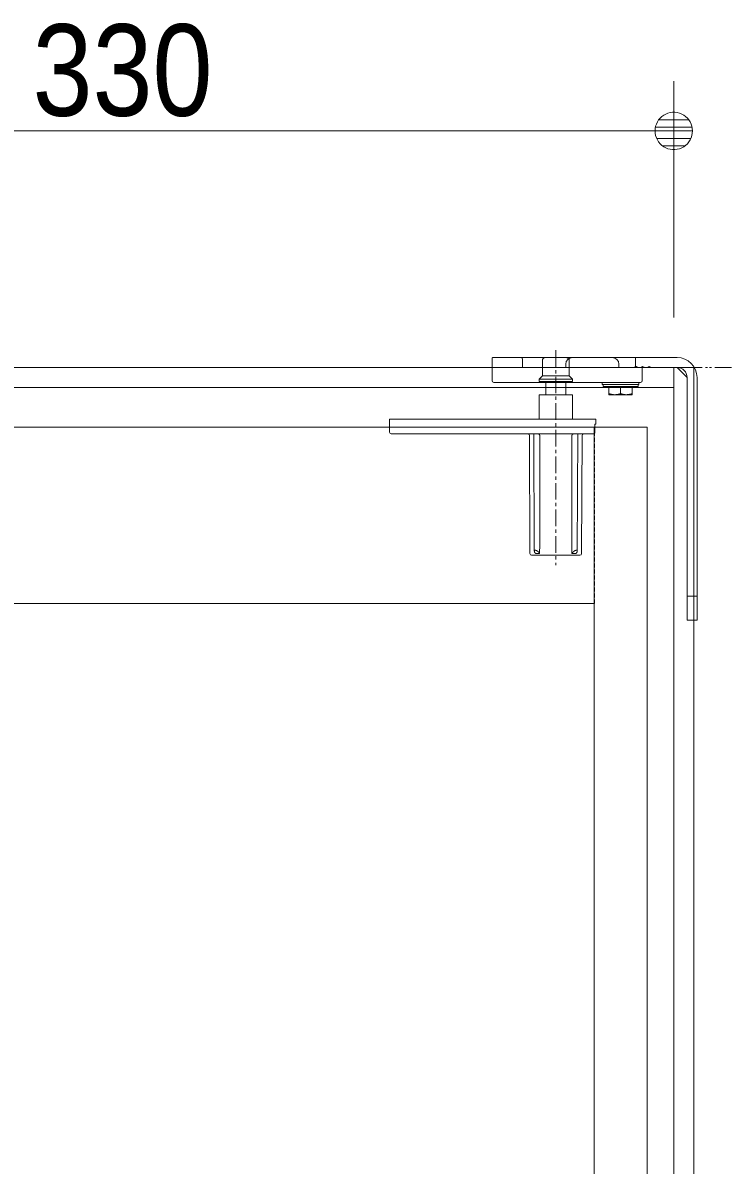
# Model space of a CAD drawing. Units: millimetres, scale not verified. Extents: x -4547 to 4547, y -2284 to 2284.
# Drawn here: x 979.2 to 1190.6, y 613.9 to 957.7 of the extents above; entities that cross this region are included whole.
import ezdxf
from ezdxf.enums import TextEntityAlignment as Align

# ---------------------------------------------------------------- set-up
doc = ezdxf.new("R2010")
doc.units = ezdxf.units.MM
doc.header["$LTSCALE"] = 20
for name, pattern in [('CHAIN1', [8, 5, -1, 1, -1]), ('DASHED1', [1.8, 1.2, -0.6]), ('DOUBLE_CHAIN1', [8.8, 5, -1, 0.6, -0.6, 0.6, -1])]:
    doc.linetypes.add(name, pattern=pattern)
for name, color, linetype, lineweight in [('0-0_3一般', 7, 'Continuous', 9), ('0-2_0', 7, 'Continuous', 9), ('0-4_2寸法-1', 7, 'Continuous', 9)]:
    doc.layers.add(name, color=color, linetype=linetype, lineweight=lineweight)
doc.styles.add('ＭＳ Ｐゴシック', font='')
doc.styles.get('ＭＳ Ｐゴシック').set_extended_font_data('MS PGothic')

# ---------------------------------------------------------------- blocks, each defined once
blk = doc.blocks.new('グループ-8')
at = {"layer": '0-0_3一般'}
for p, q in [((49836.6, 16720), (42678.6, 16720)), ((49834.6, 15660), (49834.6, 16720)), ((50154.6, 16720), (49836.6, 16720)), ((50154.6, -29580), (50154.6, 16720)), ((49834.6, 15660), (42680.6, 15660)), ((49834.6, 1160), (49834.6, 15660))]:
    blk.add_line(p, q, dxfattribs=at)
at = {"layer": '0-0_3一般', "linetype": 'DASHED1'}
for p, q in [((49836.6, 15660), (49836.6, 16720)), ((49834.6, 15660), (49836.6, 15660))]:
    blk.add_line(p, q, dxfattribs=at)
blk = doc.blocks.new('グループ-9')
at = {"layer": '0-0_3一般'}
for p, q in [((50314.6, 17080), (26754.6, 17080)), ((50314.6, 17080), (50434.6, 17080)), ((50314.6, -29920), (50314.6, 17080)), ((50314.6, 16960), (50314.6, 17080)), ((50434.6, 17080), (50434.6, -29920)), ((26754.6, 16960), (50314.6, 16960))]:
    blk.add_line(p, q, dxfattribs=at)
blk = doc.blocks.new('グループ-12')
at = {"layer": '0-0_3一般', "linetype": 'DOUBLE_CHAIN1'}
for p, q in [((51718.1, 17080), (25212.9, 17080)), ((50434.6, -29920), (50434.6, 17080))]:
    blk.add_line(p, q, dxfattribs=at)
blk = doc.blocks.new('グループ-16')
at = {"layer": '0-0_3一般'}
for p, q in [((49665.6, 17140), (49543.6, 17140)), ((49523.6, 17030), (49523.6, 17120)), ((49685.6, 17120), (49685.6, 17030)), ((49504.3, 17010.7), (49523.6, 17030)), ((49504.3, 16996), (49504.3, 17010.7)), ((49544.6, 16916), (49544.6, 16996)), ((49664.6, 16996), (49664.6, 16916)), ((49685.6, 17030), (49704.9, 17010.7)), ((49704.9, 17010.7), (49704.9, 16996)), ((49504.3, 16770), (49504.3, 16916)), ((49704.9, 16916), (49704.9, 16770)), ((48604.6, 16770), (48604.6, 16690)), ((48624.6, 16770), (48604.6, 16770)), ((49604.6, 16770), (48624.6, 16770)), ((49844.6, 16738), (49840.3, 16738)), ((49840.3, 16690), (49840.3, 16738)), ((49844.6, 16770), (49844.6, 16738)), ((48614.6, 16680), (48624.6, 16680)), ((48624.6, 16680), (49604.6, 16680)), ((49449.1, 15960), (49446.6, 16670)), ((49475.3, 15975.3), (49472.9, 16680)), ((49604.6, 16680), (49830.1, 16680)), ((49701.3, 16670.4), (49701.3, 16670)), ((49701.3, 16652.3), (49701.3, 16670)), ((49736.3, 16680), (49733.8, 15975.2)), ((49762.5, 16670), (49760.1, 15960)), ((49840.3, 16689.6), (49840.3, 16690)), ((49507.4, 15960), (49483.2, 15960)), ((49701.7, 15960), (49726, 15960))]:
    blk.add_line(p, q, dxfattribs=at)
at = {"layer": '0-0_3一般', "linetype": 'CHAIN1'}
blk.add_line((49604.6, 17184.7), (49604.6, 15890.7), dxfattribs=at)
at = {"layer": '0-0_3一般'}
for points in [[(49704.9, 17010.7), (49604.6, 17010.7), (49504.3, 17010.7)], [(49704.9, 16996), (49604.6, 16996), (49504.3, 16996)], [(49685.6, 17030), (49604.6, 17030), (49523.6, 17030)], [(49704.9, 16916), (49604.6, 16916), (49504.3, 16916)], [(49844.6, 16770), (49834.1, 16770), (49604.6, 16770)], [(49499.8, 16679.9), (49499.5, 16680), (49499.1, 16680)], [(49507.9, 16652.3), (49507.9, 16670), (49507.8, 16670.4), (49507.8, 16670.8), (49507.8, 16671.1), (49507.7, 16671.5), (49507.6, 16671.9), (49507.6, 16672.2), (49507.5, 16672.6), (49507.4, 16672.9), (49507.3, 16673.3), (49507.2, 16673.6), (49507, 16673.9), (49506.9, 16674.3), (49506.7, 16674.6), (49506.5, 16674.9), (49506.4, 16675.3), (49506.2, 16675.6), (49506, 16675.9), (49505.8, 16676.2), (49505.5, 16676.5), (49505.3, 16676.8), (49505, 16677.1), (49504.8, 16677.4), (49504.5, 16677.7), (49504.3, 16677.9), (49504, 16678.1), (49503.7, 16678.4), (49503.4, 16678.6), (49503.1, 16678.8), (49502.8, 16679), (49502.5, 16679.1), (49502.2, 16679.3), (49501.9, 16679.4), (49501.6, 16679.5), (49501.2, 16679.6), (49500.9, 16679.7), (49500.6, 16679.8), (49500.2, 16679.9), (49499.8, 16679.9)], [(49507.4, 15960), (49507.4, 15977.8), (49507.5, 15995.5), (49507.5, 16013.3), (49507.5, 16031), (49507.5, 16048.8), (49507.5, 16066.5), (49507.5, 16084.3), (49507.5, 16102), (49507.5, 16119.8), (49507.6, 16137.5), (49507.6, 16155.3), (49507.6, 16173), (49507.6, 16190.8), (49507.6, 16208.5), (49507.6, 16226.3), (49507.6, 16244), (49507.6, 16261.8), (49507.7, 16279.5), (49507.7, 16297.3), (49507.7, 16315), (49507.7, 16332.8), (49507.7, 16350.5), (49507.7, 16368.3), (49507.7, 16386), (49507.7, 16403.8), (49507.7, 16421.5), (49507.7, 16439.3), (49507.8, 16457), (49507.8, 16474.8), (49507.8, 16492.5), (49507.8, 16510.3), (49507.8, 16528), (49507.8, 16545.8), (49507.8, 16563.5), (49507.8, 16581.3), (49507.8, 16599), (49507.8, 16616.8), (49507.8, 16634.5), (49507.9, 16652.3)], [(49710.1, 16680), (49709.7, 16680), (49709.3, 16679.9), (49709, 16679.9), (49708.6, 16679.8), (49708.3, 16679.7), (49707.9, 16679.6), (49707.6, 16679.5), (49707.3, 16679.4), (49707, 16679.3), (49706.6, 16679.1), (49706.3, 16679), (49706.1, 16678.8), (49705.8, 16678.6), (49705.5, 16678.4), (49705.2, 16678.1), (49704.9, 16677.9), (49704.7, 16677.7), (49704.4, 16677.4), (49704.2, 16677.1), (49703.9, 16676.8), (49703.7, 16676.5), (49703.5, 16676.2), (49703.3, 16675.9), (49703.1, 16675.6), (49702.9, 16675.3), (49702.7, 16674.9), (49702.5, 16674.6), (49702.4, 16674.3), (49702.2, 16673.9), (49702.1, 16673.6), (49702, 16673.3), (49701.8, 16672.9), (49701.7, 16672.6), (49701.6, 16672.2), (49701.6, 16671.9), (49701.5, 16671.5), (49701.4, 16671.1), (49701.4, 16670.8), (49701.3, 16670.4)], [(49701.7, 15960), (49701.7, 15977.8), (49701.7, 15995.5), (49701.7, 16013.3), (49701.7, 16031), (49701.7, 16048.8), (49701.7, 16066.5), (49701.6, 16084.3), (49701.6, 16102), (49701.6, 16119.8), (49701.6, 16137.5), (49701.6, 16155.3), (49701.6, 16173), (49701.6, 16190.8), (49701.6, 16208.5), (49701.5, 16226.3), (49701.5, 16244), (49701.5, 16261.8), (49701.5, 16279.5), (49701.5, 16297.3), (49701.5, 16315), (49701.5, 16332.8), (49701.5, 16350.5), (49701.5, 16368.3), (49701.4, 16386), (49701.4, 16403.8), (49701.4, 16421.5), (49701.4, 16439.3), (49701.4, 16457), (49701.4, 16474.8), (49701.4, 16492.5), (49701.4, 16510.3), (49701.4, 16528), (49701.4, 16545.8), (49701.4, 16563.5), (49701.3, 16581.3), (49701.3, 16599), (49701.3, 16616.8), (49701.3, 16634.5), (49701.3, 16652.3)], [(49830.1, 16680), (49830.5, 16680.1), (49830.9, 16680.1), (49831.3, 16680.2), (49831.7, 16680.3), (49832, 16680.4), (49832.4, 16680.5), (49832.8, 16680.6), (49833.1, 16680.7), (49833.5, 16680.9), (49833.8, 16681), (49834.2, 16681.2), (49834.5, 16681.4), (49834.8, 16681.6), (49835.1, 16681.8), (49835.5, 16682), (49835.8, 16682.2), (49836.1, 16682.5), (49836.4, 16682.7), (49836.7, 16683), (49837, 16683.2), (49837.2, 16683.5), (49837.5, 16683.8), (49837.8, 16684.1), (49838, 16684.4), (49838.3, 16684.7), (49838.5, 16685), (49838.7, 16685.3), (49838.9, 16685.7), (49839.1, 16686), (49839.2, 16686.3), (49839.4, 16686.7), (49839.6, 16687), (49839.7, 16687.4), (49839.8, 16687.7), (49839.9, 16688.1), (49840, 16688.5), (49840.1, 16688.8), (49840.2, 16689.2), (49840.3, 16689.6)], [(49482.9, 15979.8), (49482.1, 15979.9), (49481.3, 15980), (49480.6, 15980), (49479.9, 15980), (49479.3, 15979.9), (49478.7, 15979.7), (49478.2, 15979.4), (49477.7, 15979.1), (49477.3, 15978.8), (49476.9, 15978.3), (49476.6, 15977.8), (49476.3, 15977.3), (49476, 15976.7), (49475.8, 15976), (49475.7, 15975.2), (49475.6, 15974.5), (49475.5, 15973.8), (49475.5, 15973.1), (49475.5, 15972.4), (49475.6, 15971.7), (49475.7, 15971), (49475.9, 15970.4), (49476.1, 15969.7), (49476.4, 15969.1), (49476.7, 15968.5), (49477, 15967.9), (49477.4, 15967.3), (49477.9, 15966.7), (49478.4, 15966.1), (49478.8, 15965.5), (49479.2, 15965), (49479.7, 15964.4), (49480.1, 15963.9), (49480.5, 15963.4), (49480.9, 15962.8), (49481.3, 15962.3), (49481.7, 15961.8), (49482.1, 15961.4), (49482.5, 15960.9)], [(49482.5, 15960.9), (49482.8, 15960.4), (49483.2, 15960)], [(49507.4, 15960), (49507.1, 15960.5), (49506.8, 15961), (49506.5, 15961.5), (49506.1, 15962), (49505.7, 15962.6), (49505.3, 15963.1), (49504.9, 15963.7), (49504.5, 15964.3), (49504, 15964.9), (49503.6, 15965.5), (49503.1, 15966.1), (49502.6, 15966.7), (49502, 15967.4), (49501.5, 15968), (49500.9, 15968.7), (49500.3, 15969.3), (49499.7, 15969.9), (49499.1, 15970.6), (49498.5, 15971.2), (49497.8, 15971.8), (49497.1, 15972.4), (49496.4, 15973), (49495.7, 15973.5), (49494.9, 15974.1), (49494.1, 15974.7), (49493.3, 15975.2), (49492.5, 15975.7), (49491.7, 15976.3), (49490.9, 15976.7), (49490.1, 15977.2), (49489.3, 15977.6), (49488.5, 15978), (49487.7, 15978.4), (49486.9, 15978.7), (49486.1, 15979), (49485.3, 15979.2), (49484.5, 15979.4), (49483.7, 15979.6), (49482.9, 15979.8)], [(49702.4, 15961), (49702, 15960.5), (49701.7, 15960)], [(49727.8, 15980), (49727.1, 15979.9), (49726.3, 15979.8), (49725.5, 15979.6), (49724.7, 15979.4), (49723.9, 15979.2), (49723.1, 15979), (49722.3, 15978.7), (49721.5, 15978.3), (49720.7, 15978), (49719.9, 15977.6), (49719.1, 15977.2), (49718.3, 15976.7), (49717.5, 15976.3), (49716.6, 15975.7), (49715.8, 15975.2), (49715, 15974.7), (49714.3, 15974.1), (49713.5, 15973.5), (49712.8, 15973), (49712.1, 15972.4), (49711.4, 15971.8), (49710.7, 15971.2), (49710.1, 15970.6), (49709.4, 15969.9), (49708.8, 15969.3), (49708.2, 15968.7), (49707.7, 15968), (49707.1, 15967.4), (49706.6, 15966.7), (49706.1, 15966.1), (49705.6, 15965.5), (49705.1, 15964.9), (49704.7, 15964.3), (49704.2, 15963.7), (49703.8, 15963.1), (49703.4, 15962.6), (49703, 15962), (49702.7, 15961.5), (49702.4, 15961)], [(49726, 15960), (49726.3, 15960.4), (49726.7, 15960.9), (49727.1, 15961.4), (49727.5, 15961.8), (49727.8, 15962.3), (49728.2, 15962.8), (49728.7, 15963.3), (49729.1, 15963.9), (49729.5, 15964.4), (49729.9, 15965), (49730.4, 15965.5), (49730.8, 15966.1), (49731.3, 15966.7), (49731.7, 15967.3), (49732.1, 15967.9), (49732.5, 15968.5), (49732.8, 15969.1), (49733.1, 15969.7), (49733.3, 15970.4), (49733.5, 15971), (49733.6, 15971.7), (49733.7, 15972.4), (49733.7, 15973.1), (49733.7, 15973.8), (49733.6, 15974.5), (49733.5, 15975.2), (49733.3, 15976), (49733.1, 15976.7), (49732.9, 15977.3), (49732.6, 15977.8), (49732.3, 15978.3), (49731.9, 15978.8), (49731.4, 15979.1), (49730.9, 15979.4), (49730.4, 15979.7), (49729.8, 15979.9), (49729.2, 15980), (49728.5, 15980), (49727.8, 15980)], [(49459.1, 15950), (49604.6, 15950), (49750.1, 15950)]]:
    blk.add_lwpolyline(points, dxfattribs=at)
for centre, radius, start, end in [((49543.6, 17120), 20, 90, 180), ((49665.6, 17120), 20, 0, 90), ((48614.6, 16690), 10, 180, 270), ((49436.6, 16670), 10, 0.2, 90), ((49772.5, 16670), 10, 90, 179.8), ((49459.1, 15960), 10, 180.2, 270), ((49750.1, 15960), 10, 270, 359.8)]:
    blk.add_arc(centre, radius, start, end, dxfattribs=at)
blk = doc.blocks.new('グループ-20')
at = {"layer": '0-0_3一般'}
for p, q in [((49221.3, 17000), (49221.3, 17134.4)), ((49222.3, 17130.3), (49222.4, 17130)), ((49224.6, 17140), (49224.6, 17139.6)), ((49394.5, 17140), (49224.6, 17140)), ((49582.8, 17140), (49394.5, 17140)), ((49404.5, 17130), (49404.5, 17080)), ((49604.6, 17140), (49582.8, 17140)), ((49624.6, 17140), (49604.6, 17140)), ((49604.6, 17080), (49604.6, 17140)), ((49704.6, 17140), (49624.6, 17140)), ((49944.6, 17140), (49704.6, 17140)), ((50064.6, 17140), (49944.6, 17140)), ((50084.6, 17140), (50064.6, 17140)), ((50104.6, 17140), (50084.6, 17140)), ((50084.6, 17140), (50084.6, 17085.7)), ((50104.6, 17140), (50334.6, 17140)), ((49444.6, 17080), (49392.4, 17080)), ((49444.6, 17080), (49664.6, 17080)), ((49664.6, 17100), (49664.6, 17080)), ((49984.6, 17100), (49984.6, 17080)), ((49984.6, 17080), (50084.6, 17080)), ((50076.6, 17080), (50079.5, 17082.9)), ((50084.4, 17085.6), (50084.6, 17085.7)), ((50096.6, 17080), (50084.6, 17080)), ((50093.5, 17083.1), (50093.7, 17082.9)), ((50093.7, 17082.9), (50096.6, 17080)), ((50096.6, 17080), (50104.6, 17080)), ((50104.6, 17080), (50116.6, 17080)), ((50116.6, 17080), (50119.5, 17082.9)), ((50124.6, 17080), (50116.6, 17080)), ((50136.6, 17080), (50124.6, 17080)), ((50124.6, 17000), (50124.6, 17080)), ((50133.7, 17082.9), (50136.6, 17080)), ((50136.6, 17080), (50156.6, 17080)), ((50156.6, 17080), (50159.5, 17082.9)), ((50176.6, 17080), (50156.6, 17080)), ((50173.7, 17082.9), (50176.6, 17080)), ((50176.6, 17080), (50334.6, 17080)), ((50394.6, 17020), (50334.6, 17080)), ((49231.3, 16990), (49444.6, 16990)), ((49444.6, 16990), (50084.6, 16990)), ((49884.6, 16978), (49884.6, 16990)), ((50114.6, 16990), (50084.6, 16990)), ((50104.6, 16990), (50104.6, 16978)), ((50394.6, 17020), (50394.6, 15704.1)), ((49884.6, 16978), (50104.6, 16978)), ((49889.6, 16966), (49889.6, 16978)), ((49889.6, 16966), (50099.6, 16966)), ((49924.6, 16922.3), (49924.6, 16966)), ((49925.4, 16922), (49924.6, 16922.3)), ((49924.6, 16922.3), (49924.6, 16916)), ((49959.6, 16916), (49924.6, 16916)), ((49960.5, 16916.1), (49959.6, 16916)), ((50029.6, 16916), (49959.6, 16916)), ((49994.6, 16922.3), (49994.6, 16966)), ((49995.4, 16922), (49994.6, 16922.3)), ((50030.5, 16916.1), (50029.6, 16916)), ((50064.6, 16916), (50029.6, 16916)), ((50064.6, 16922.3), (50064.6, 16966)), ((50064.6, 16916), (50064.6, 16922.3)), ((50099.6, 16978), (50099.6, 16966)), ((50394.6, 15560), (50394.6, 15704.1)), ((50454.6, 15560), (50454.6, 15704.1)), ((50454.6, 15560), (50394.6, 15560))]:
    blk.add_line(p, q, dxfattribs=at)
for points in [[(49224.6, 17139.6), (49224.3, 17139.5), (49224.1, 17139.3), (49223.9, 17139.2), (49223.7, 17139), (49223.5, 17138.9), (49223.3, 17138.7), (49223.1, 17138.5), (49222.9, 17138.3), (49222.8, 17138.1), (49222.6, 17137.9), (49222.5, 17137.7), (49222.3, 17137.5), (49222.2, 17137.2), (49222.1, 17137), (49222, 17136.8), (49221.9, 17136.5), (49221.8, 17136.2), (49221.8, 17136), (49221.7, 17135.7), (49221.7, 17135.4), (49221.6, 17135.1), (49221.6, 17134.8), (49221.6, 17134.6), (49221.5, 17134.3), (49221.5, 17134), (49221.5, 17133.7), (49221.5, 17133.4), (49221.6, 17133.2), (49221.6, 17132.9), (49221.6, 17132.6), (49221.7, 17132.4), (49221.7, 17132.1), (49221.8, 17131.8), (49221.8, 17131.6), (49221.9, 17131.3), (49222, 17131), (49222.1, 17130.8), (49222.2, 17130.5), (49222.3, 17130.3)], [(50079.5, 17082.9), (50079.6, 17083), (50079.7, 17083.1), (50079.8, 17083.2), (50080, 17083.3), (50080.1, 17083.4), (50080.2, 17083.5), (50080.3, 17083.6), (50080.4, 17083.7), (50080.5, 17083.8), (50080.7, 17083.8), (50080.8, 17083.9), (50080.9, 17084), (50081, 17084.1), (50081.1, 17084.2), (50081.3, 17084.3), (50081.4, 17084.3), (50081.5, 17084.4), (50081.6, 17084.5), (50081.8, 17084.6), (50081.9, 17084.6), (50082, 17084.7), (50082.1, 17084.8), (50082.3, 17084.8), (50082.4, 17084.9), (50082.5, 17085), (50082.7, 17085), (50082.8, 17085.1), (50082.9, 17085.2), (50083.1, 17085.2), (50083.2, 17085.3), (50083.3, 17085.3), (50083.5, 17085.4), (50083.6, 17085.4), (50083.7, 17085.4), (50083.9, 17085.5), (50084, 17085.5), (50084.2, 17085.6), (50084.3, 17085.6), (50084.4, 17085.6)], [(50084.6, 17085.7), (50084.8, 17085.7), (50085.1, 17085.7), (50085.3, 17085.8), (50085.5, 17085.8), (50085.8, 17085.8), (50086, 17085.8), (50086.3, 17085.8), (50086.5, 17085.8), (50086.7, 17085.8), (50087, 17085.8), (50087.2, 17085.8), (50087.5, 17085.8), (50087.7, 17085.8), (50088, 17085.7), (50088.2, 17085.7), (50088.4, 17085.6), (50088.7, 17085.6), (50088.9, 17085.5), (50089.2, 17085.4), (50089.4, 17085.4), (50089.6, 17085.3), (50089.9, 17085.2), (50090.1, 17085.1), (50090.3, 17085), (50090.6, 17084.9), (50090.8, 17084.8), (50091, 17084.7), (50091.2, 17084.6), (50091.4, 17084.5), (50091.7, 17084.4), (50091.9, 17084.2), (50092.1, 17084.1), (50092.3, 17084), (50092.5, 17083.8), (50092.7, 17083.7), (50092.9, 17083.5), (50093.1, 17083.4), (50093.3, 17083.2), (50093.5, 17083.1)], [(50454.6, 17020), (50454.6, 15704.1), (50394.6, 15704.1)], [(49959.6, 16916), (49958.7, 16916), (49957.8, 16916), (49956.9, 16916.1), (49956, 16916.1), (49955.1, 16916.1), (49954.2, 16916.2), (49953.4, 16916.3), (49952.5, 16916.3), (49951.6, 16916.4), (49950.7, 16916.5), (49949.8, 16916.6), (49948.9, 16916.7), (49948, 16916.8), (49947.2, 16917), (49946.3, 16917.1), (49945.4, 16917.2), (49944.5, 16917.4), (49943.6, 16917.5), (49942.8, 16917.7), (49941.9, 16917.9), (49941, 16918.1), (49940.1, 16918.2), (49939.3, 16918.4), (49938.4, 16918.6), (49937.5, 16918.8), (49936.7, 16919), (49935.8, 16919.2), (49934.9, 16919.4), (49934, 16919.7), (49933.2, 16919.9), (49932.3, 16920.1), (49931.5, 16920.3), (49930.6, 16920.5), (49929.7, 16920.8), (49928.9, 16921), (49928, 16921.3), (49927.2, 16921.5), (49926.3, 16921.7), (49925.4, 16922)], [(49994.6, 16922.3), (49993.7, 16922), (49992.9, 16921.7), (49992, 16921.5), (49991.2, 16921.2), (49990.3, 16921), (49989.4, 16920.8), (49988.6, 16920.5), (49987.7, 16920.3), (49986.9, 16920.1), (49986, 16919.9), (49985.1, 16919.7), (49984.3, 16919.5), (49983.4, 16919.3), (49982.5, 16919.1), (49981.6, 16918.9), (49980.8, 16918.7), (49979.9, 16918.6), (49979, 16918.4), (49978.1, 16918.2), (49977.3, 16918.1), (49976.4, 16917.9), (49975.5, 16917.8), (49974.6, 16917.6), (49973.8, 16917.5), (49972.9, 16917.3), (49972, 16917.2), (49971.1, 16917.1), (49970.2, 16917), (49969.3, 16916.9), (49968.5, 16916.8), (49967.6, 16916.7), (49966.7, 16916.6), (49965.8, 16916.5), (49964.9, 16916.4), (49964, 16916.3), (49963.1, 16916.2), (49962.3, 16916.2), (49961.4, 16916.1), (49960.5, 16916.1)], [(50029.6, 16916), (50028.7, 16916), (50027.8, 16916), (50026.9, 16916.1), (50026, 16916.1), (50025.1, 16916.1), (50024.2, 16916.2), (50023.4, 16916.3), (50022.5, 16916.3), (50021.6, 16916.4), (50020.7, 16916.5), (50019.8, 16916.6), (50018.9, 16916.7), (50018, 16916.8), (50017.2, 16917), (50016.3, 16917.1), (50015.4, 16917.2), (50014.5, 16917.4), (50013.6, 16917.5), (50012.8, 16917.7), (50011.9, 16917.9), (50011, 16918.1), (50010.1, 16918.2), (50009.3, 16918.4), (50008.4, 16918.6), (50007.5, 16918.8), (50006.7, 16919), (50005.8, 16919.2), (50004.9, 16919.4), (50004, 16919.7), (50003.2, 16919.9), (50002.3, 16920.1), (50001.5, 16920.3), (50000.6, 16920.5), (49999.7, 16920.8), (49998.9, 16921), (49998, 16921.3), (49997.2, 16921.5), (49996.3, 16921.7), (49995.4, 16922)], [(50064.6, 16922.3), (50063.7, 16922), (50062.9, 16921.7), (50062, 16921.5), (50061.2, 16921.2), (50060.3, 16921), (50059.4, 16920.8), (50058.6, 16920.5), (50057.7, 16920.3), (50056.9, 16920.1), (50056, 16919.9), (50055.1, 16919.7), (50054.3, 16919.5), (50053.4, 16919.3), (50052.5, 16919.1), (50051.6, 16918.9), (50050.8, 16918.7), (50049.9, 16918.6), (50049, 16918.4), (50048.1, 16918.2), (50047.3, 16918.1), (50046.4, 16917.9), (50045.5, 16917.8), (50044.6, 16917.6), (50043.8, 16917.5), (50042.9, 16917.3), (50042, 16917.2), (50041.1, 16917.1), (50040.2, 16917), (50039.3, 16916.9), (50038.5, 16916.8), (50037.6, 16916.7), (50036.7, 16916.6), (50035.8, 16916.5), (50034.9, 16916.4), (50034, 16916.3), (50033.1, 16916.2), (50032.3, 16916.2), (50031.4, 16916.1), (50030.5, 16916.1)]]:
    blk.add_lwpolyline(points, dxfattribs=at)
for centre, radius, start, end in [((49394.5, 17130), 10, 0, 90), ((49704.6, 17100), 40, 90, 180), ((49944.6, 17100), 40, 0, 90), ((50334.6, 17020), 120, 0, 90), ((50126.6, 17075.9), 10, 45, 135), ((50166.6, 17075.9), 10, 45, 135), ((50334.6, 17020), 60, 0, 90), ((49231.3, 17000), 10, 180, 270), ((50114.6, 17000), 10, 270, 0)]:
    blk.add_arc(centre, radius, start, end, dxfattribs=at)
blk = doc.blocks.new('グループ-27')
at = {"layer": '0-0_3一般'}
for name in ['グループ-16', 'グループ-20', 'グループ-12', 'グループ-9', 'グループ-8']:
    blk.add_blockref(name, (0, 0), dxfattribs=at)
blk = doc.blocks.new('グループ-28')
at = {"layer": '0-0_3一般'}
blk.add_blockref('グループ-27', (0, 0), dxfattribs=at)
blk = doc.blocks.new('_Dot')
at = {"layer": '0-2_0'}
for p, q in [((-10, 0), (-20, 0)), ((9.78, 2), (-9.78, 2)), ((7.99, 6), (-7.99, 6)), ((9.16, -3.98), (-9.16, -3.98)), ((6, -7.98), (-6, -7.98))]:
    blk.add_line(p, q, dxfattribs=at)
for points in [[(10, 0), (9.92, 1.25), (9.69, 2.49), (9.3, 3.68), (8.76, 4.82), (8.09, 5.88), (7.29, 6.85), (6.37, 7.71), (5.36, 8.44), (4.26, 9.05), (3.09, 9.51), (1.87, 9.82), (0.63, 9.98), (-0.63, 9.98), (-1.87, 9.82), (-3.09, 9.51), (-4.26, 9.05), (-5.36, 8.44), (-6.37, 7.71), (-7.29, 6.85), (-8.09, 5.88), (-8.76, 4.82), (-9.3, 3.68), (-9.69, 2.49), (-9.92, 1.25), (-10, 0), (0, 0)], [(-10, 0), (-9.92, -1.25), (-9.69, -2.49), (-9.3, -3.68), (-8.76, -4.82), (-8.09, -5.88), (-7.29, -6.85), (-6.37, -7.71), (-5.36, -8.44), (-4.26, -9.05), (-3.09, -9.51), (-1.87, -9.82), (-0.63, -9.98), (0.63, -9.98), (1.87, -9.82), (3.09, -9.51), (4.26, -9.05), (5.36, -8.44), (6.37, -7.71), (7.29, -6.85), (8.09, -5.88), (8.76, -4.82), (9.3, -3.68), (9.69, -2.49), (9.92, -1.25), (10, 0), (0, 0)]]:
    blk.add_lwpolyline(points, close=True, dxfattribs=at)

msp = doc.modelspace()

# ---------------------------------------------------------------- linework, layer by layer
at = {"layer": '0-4_2寸法-1'}
for p, q in [((1175.1, 869), (1175.1, 940.2)), ((1163.85, 925.2), (856.36, 925.2))]:
    msp.add_line(p, q, dxfattribs=at)

# ---------------------------------------------------------------- block references
at = {"layer": '0-0_3一般', "xscale": 0.05, "yscale": 0.05}
msp.add_blockref('グループ-28', (-1340.62, 0), dxfattribs=at)
at = {"layer": '0-4_2寸法-1', "xscale": 0.5627563, "yscale": 0.5627563}
msp.add_blockref('_Dot', (1175.1, 925.2), dxfattribs=at)

# ---------------------------------------------------------------- texts
at = {"layer": '0-4_2寸法-1', "style": 'ＭＳ Ｐゴシック', "width": 0.9}
msp.add_text('330', height=27.57, dxfattribs=at).set_placement((982.15, 921.48), align=Align.BOTTOM_LEFT)

doc.saveas('drawing.dxf')
